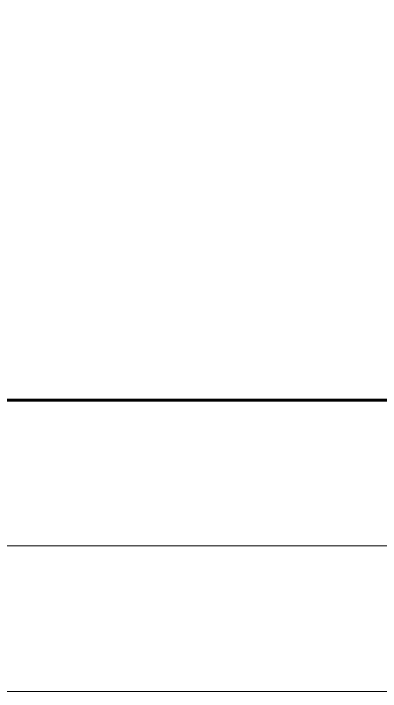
# Model space of a CAD drawing. Header units: millimetres. Extents: x -592259 to 288321, y -552984 to 293768.
# Drawn here: x 127841 to 128345, y -218781 to -217850 of the extents above; entities that cross this region are included whole.
import ezdxf

# ---------------------------------------------------------------- set-up
doc = ezdxf.new("R2010")
doc.units = ezdxf.units.MM
doc.linetypes.add('ADSK_Линия сетки', pattern=[2500, 2000, -250, 0, -250])
for name, color, linetype, lineweight in [('4.7) Штук. 5 вып 3.7Шт', 6, 'Continuous', 30), ('6.2) Шпаклевка 6 вып.', 3, 'Continuous', 60), ('A-FLOR-____-OTLN', 250, 'Continuous', 9), ('A-GLAZ-____-OTLN', 250, 'Continuous', 5), ('A-GLAZ-CURT-OTLN', 250, 'Continuous', 5), ('A-GLAZ-CWMG-MCUT', 250, 'Continuous', 9), ('S-GRID-____-OTLN', 250, 'Continuous', 9)]:
    doc.layers.add(name, color=color, linetype=linetype, lineweight=lineweight)

# ---------------------------------------------------------------- blocks, each defined once
blk = doc.blocks.new('PNS_Панель прямоугольная2 - Нр_Стекло - 40мм-V52-АР1_Маркировочный план 3 этажа секция 2_3')
at = {"layer": 'A-GLAZ-____-OTLN'}
h = blk.add_hatch(dxfattribs=at)
h.set_pattern_fill('FP_32', color=256, style=0, pattern_type=2)
h.set_pattern_definition([(45, (-100097.5, -39714.82), (-282.8427, 282.8427), [200, -600]), (45, (-100297.5, -39814.82), (-282.8427, 282.8427), [600, -200]), (45, (-99897.5, -39914.82), (-282.8427, 282.8427), [200, -600])])
h.paths.add_polyline_path([(-492.5, 28.09), (-495.18, 28.09), (-494.19, 30.02)])
h.paths.add_polyline_path([(-502.5, 0), (-492.5, 0), (-492.5, 24.34), (-495.23, 22.9), (-495.5, 25.67), (-492.5, 26.22), (-494.24, 27.47), (-492.5, 28.09), (-492.5, 40), (-502.5, 40), (-501.81, 30.02), (-500.5, 27.47), (-500.5, 26.57), (-500.85, 25.37), (-500.5, 24.82), (-502.5, 21)])
h.paths.add_polyline_path([(502.5, 0), (501.76, 21.78), (500.5, 25.24), (500.5, 25.67), (500.5, 26.57), (500.6, 27.67), (502.5, 30.02), (502.5, 40), (492.5, 40), (492.5, 28.09), (495.5, 27.02), (492.5, 26.22), (495.5, 25.67), (495.23, 22.9), (492.5, 24.34), (492.5, 0)])
h.paths.add_polyline_path([(495.5, 27.47), (492.5, 28.09), (494.19, 30.02), (495.18, 28.09)])
for p, q in [((-502.5, 40), (-492.5, 40)), ((-502.5, 29.06), (-502.5, 40)), ((492.5, 40), (502.5, 40)), ((502.5, 40), (502.5, 29.06)), ((-502.5, 0), (-502.5, 22.33)), ((502.5, 22.33), (502.5, 0)), ((-502.5, 0), (-492.5, 0)), ((-492.5, 0), (-502.5, 0)), ((492.5, 0), (502.5, 0)), ((502.5, 0), (492.5, 0))]:
    blk.add_line(p, q, dxfattribs=at)

msp = doc.modelspace()

# ---------------------------------------------------------------- linework, layer by layer
at = {"layer": '4.7) Штук. 5 вып 3.7Шт'}
msp.add_lwpolyline([(106052.9057, -218380.9286), (136752.9057, -218380.9286), (136752.9057, -200230.928), (106052.9057, -200230.928)], close=True, dxfattribs=at)
at = {"layer": '6.2) Шпаклевка 6 вып.'}
msp.add_lwpolyline([(106052.9057, -218380.9286), (136752.9057, -218380.9286), (136752.9057, -200230.928), (106052.9057, -200230.928)], close=True, dxfattribs=at)
at = {"layer": 'A-FLOR-____-OTLN', "lineweight": 5}
msp.add_line((132802.9057, -218380.9056), (127502.9057, -218380.9056), dxfattribs=at)
at = {"layer": 'A-GLAZ-CWMG-MCUT', "lineweight": 5}
for p, q in [((128542.9057, -218580.9056), (127557.9057, -218580.9056)), ((127557.9057, -218780.9056), (128542.9057, -218780.9056))]:
    msp.add_line(p, q, dxfattribs=at)
at = {"layer": 'S-GRID-____-OTLN', "linetype": 'ADSK_Линия сетки'}
msp.add_line((93236.8325, -218580.9286), (184510.8783, -218580.9286), dxfattribs=at)

# ---------------------------------------------------------------- block references
at = {"layer": 'A-GLAZ-CURT-OTLN'}
msp.add_blockref('PNS_Панель прямоугольная2 - Нр_Стекло - 40мм-V52-АР1_Маркировочный план 3 этажа секция 2_3', (128050.4057, -218741.1056), dxfattribs=at)

doc.saveas('drawing.dxf')
